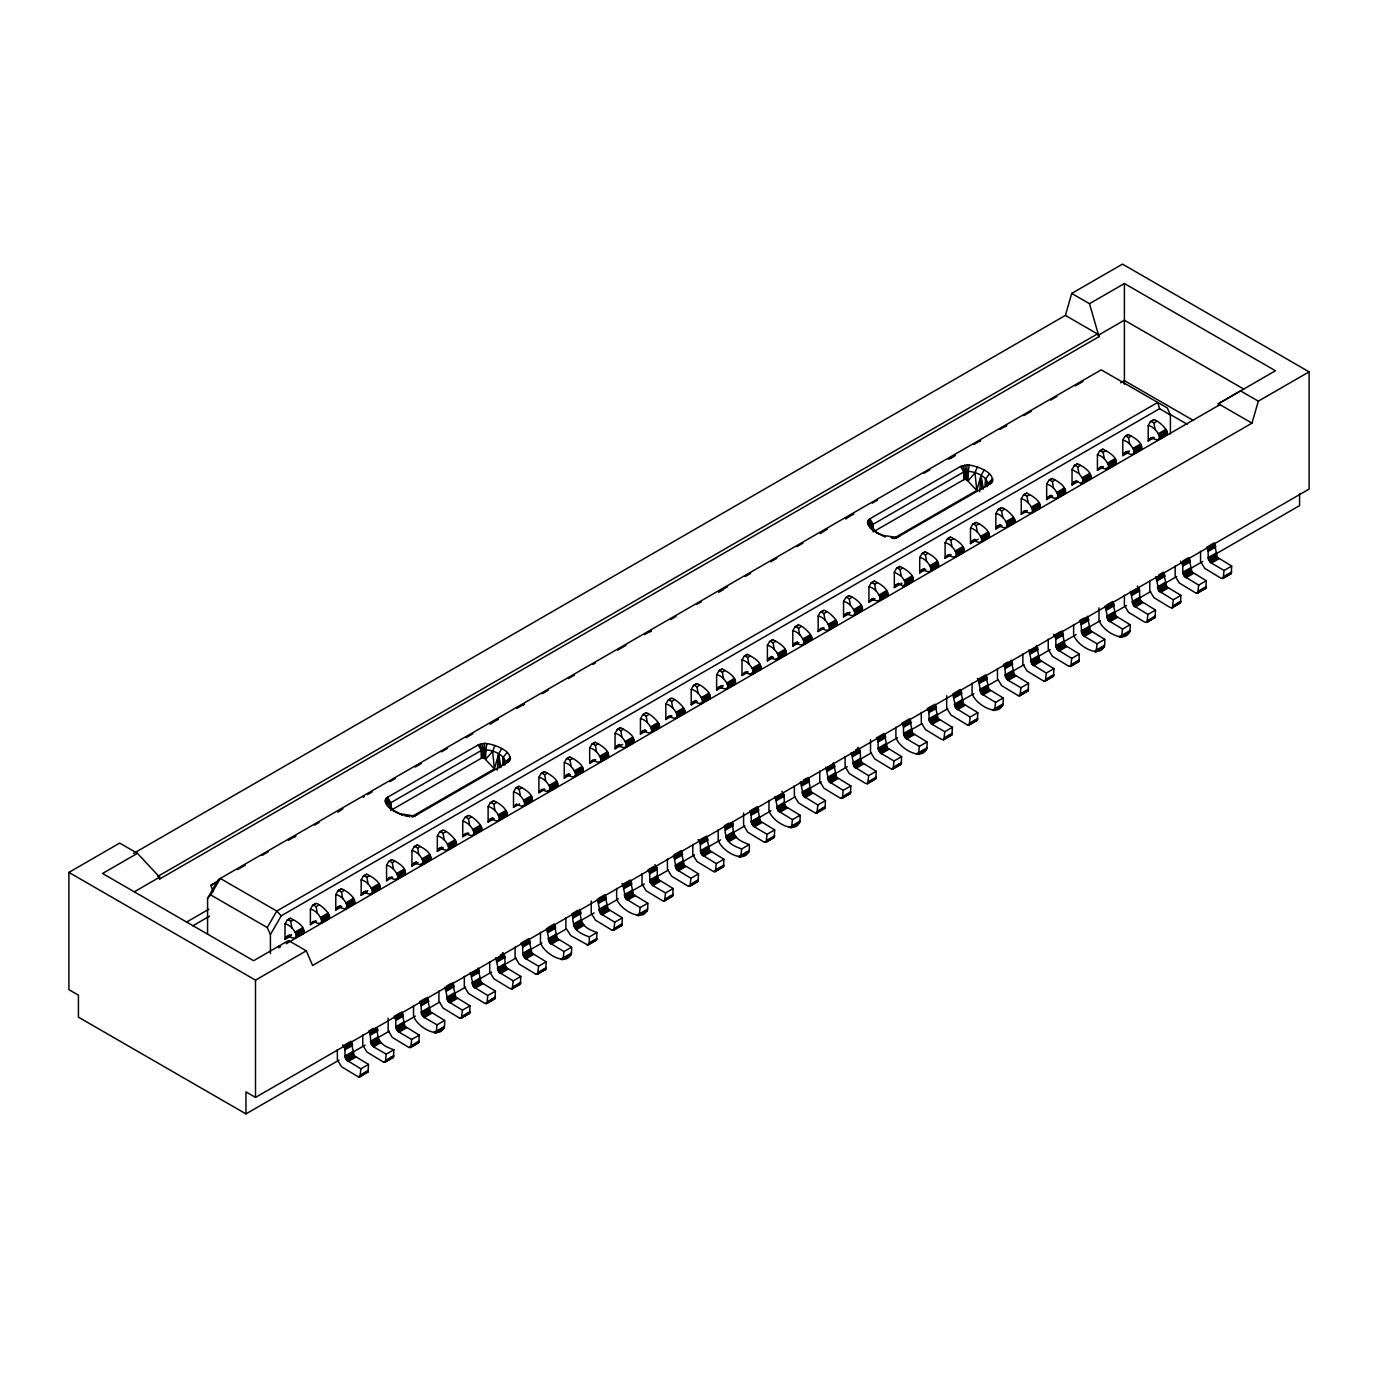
<?xml version="1.0" encoding="UTF-8"?>
<svg xmlns="http://www.w3.org/2000/svg" width="1378" height="1378" viewBox="0 0 1378 1378"><rect width="100%" height="100%" fill="white"/><g stroke="black" fill="none" stroke-linecap="round" stroke-linejoin="round"><path stroke-width="1.5" d="M411.919 816.534L494.426 768.907L484.453 758.382L484.556 743.414C492.446 743.379 516.767 751.854 508.034 762.155L414.244 816.293M894.288 538.04L976.795 490.413L966.822 479.889L966.925 464.92C974.814 464.886 999.136 473.36 990.403 483.661L895.683 538.212L899.8 535.973M389.543 807.491L390.766 802.737L481.387 750.424C489.276 747.72 507.896 755.333 504.865 763.98M871.929 528.997L873.135 524.243L963.756 471.931C971.645 469.226 990.265 476.84 987.234 485.487M389.957 807.336L390.06 803.271L386.167 798.31L387.597 797.242L478.2 744.93L484.556 743.414M872.326 528.842L872.429 524.777L868.536 519.816L869.966 518.748L960.569 466.436L966.925 464.92M392.609 809.368L481.973 757.883L482.317 750.011L480.061 744.103M874.978 530.875L964.342 479.389L964.686 471.517L962.43 465.609M390.508 806.785L390.766 802.737L387.597 797.242M872.877 528.291L873.135 524.243L869.966 518.748M502.591 765.393L503.159 757.469L507.035 752.509M984.96 486.899L985.528 478.976L989.404 474.015M497.269 770.181L498.595 754.042L501.764 748.547M979.637 491.688L980.964 475.548L984.133 470.053M482.231 743.586L483.385 749.753L481.973 757.883M964.6 465.092L965.754 471.259L964.342 479.389M291.102 935.834L285.022 939.348L287.795 935.989C303.212 944.223 294.358 925.241 285.022 923.88L287.175 920.142L290.413 918.213C295.305 920.642 306.674 926.584 303.126 933.629M316.492 921.176L310.394 924.69L313.185 921.331C328.584 929.564 319.748 910.582 310.394 909.222L312.565 905.484L315.803 903.555C318.749 902.177 336.835 918.695 326.276 918.764M352.475 904.45C360.192 900.747 345.378 889.344 341.193 888.896L337.954 890.825L335.784 894.58C345.137 895.924 353.974 914.906 338.575 906.672L335.784 910.031L341.882 906.517M378.64 889.861C384.255 884.004 371.026 875.908 366.565 874.238L363.344 876.167L361.174 879.922C370.527 881.265 379.363 900.247 363.964 892.014L361.174 895.373L367.271 891.859M342.64 1044.869L344.879 1048.744L345.103 1056.995L346.584 1060.078L360.864 1068.811L359.934 1076.735L357.694 1076.511L341.555 1066.727L337.369 1059.837L337.369 1049.588M359.934 1076.735L368.047 1071.86L368.477 1064.419L354.198 1055.686L351.028 1041.268L343.415 1045.678M404.684 875.013C408.215 867.951 396.864 862.008 391.955 859.579L388.734 861.508L386.563 865.263C395.917 866.607 404.753 885.589 389.354 877.355L386.563 880.714L392.661 877.2M373.369 1028.367L368.787 1031.02L370.269 1034.086L370.803 1043.404L373.559 1046.832L386.253 1054.153L385.323 1062.076L383.084 1061.852L366.944 1052.069L362.758 1045.179L362.758 1034.93M385.323 1062.076L393.436 1057.219L393.867 1049.76C379.656 1044.8 377.417 1040.528 377.072 1027.575L369.459 1031.967M418.051 862.542L411.953 866.056L414.744 862.697C430.143 870.93 421.289 851.948 411.953 850.605L414.123 846.85L417.345 844.921C422.254 847.349 433.605 853.292 430.074 860.354M410.713 1047.418L418.826 1042.56L419.257 1035.102L404.977 1026.369L401.808 1011.952L394.177 1016.361L395.658 1019.427L395.882 1027.678L398.121 1031.571L411.643 1039.494L410.713 1047.418L408.456 1047.194L392.317 1037.41L388.148 1030.52L388.148 1018.221M443.44 847.883L437.343 851.397L440.133 848.038C455.532 856.289 446.679 837.29 437.343 835.946L439.513 832.191L442.734 830.262C445.697 828.884 463.783 845.403 453.207 845.472M413.538 1005.613L413.538 1015.862C417.396 1028.866 446.558 1043.404 444.646 1020.443L430.367 1011.71L427.18 997.293M468.83 833.225L462.732 836.739L465.523 833.38C480.922 841.631 472.068 822.632 462.732 821.288L464.886 817.533L468.124 815.604C471.087 814.226 489.173 830.745 478.597 830.813M444.956 987.044L448.126 1001.444L462.405 1010.177L461.475 1018.101L459.236 1017.877L443.096 1008.093L438.927 1001.203L438.927 990.954M461.475 1018.101L469.605 1013.243L470.036 1005.785L455.756 997.052L452.57 982.652M494.22 818.566L488.122 822.08L490.912 818.721C506.312 826.972 497.458 807.973 488.122 806.63L490.275 802.874L493.513 800.945C497.716 801.393 512.513 812.796 504.813 816.499M470.346 972.386L473.515 986.786L487.795 995.536L486.865 1003.442L484.625 1003.218L468.486 993.435L464.317 986.545L464.317 976.296M486.865 1003.442L494.995 998.585L495.425 991.126L481.129 982.393L477.959 967.993M530.961 801.927C536.576 796.053 523.347 787.975 518.903 786.287L515.665 788.216L513.512 791.971C522.848 793.315 531.701 812.314 516.285 804.063L513.512 807.422L519.592 803.908M495.736 957.727L498.905 972.127L513.184 980.878L512.254 988.784L510.015 988.56L493.875 978.776L489.707 971.886L489.707 961.637M512.254 988.784L520.384 983.926L520.798 976.468L506.518 967.735L505.054 964.652L504.83 956.401L502.591 952.525M556.35 787.269C561.966 781.395 548.737 773.316 544.293 771.628L541.054 773.558L538.901 777.313L538.901 792.763L544.982 789.249M537.644 974.125L545.774 969.268L546.188 961.81L531.908 953.076L528.739 938.676L521.125 943.069L522.606 946.152L522.813 954.403L525.07 958.278L538.574 966.219L537.644 974.125L535.405 973.901L519.265 964.118L515.096 957.228L515.096 946.996M581.74 772.61C587.355 766.736 574.126 758.658 569.682 756.97L566.444 758.899L564.274 762.654C573.627 763.998 582.463 782.997 567.064 774.746L564.274 778.105L570.371 774.591M540.486 932.338L540.486 942.569C544.327 955.574 573.489 970.112 571.577 947.151L557.298 938.418L554.128 924.018L548.031 927.532M595.761 759.933L589.663 763.464L592.454 760.088C607.853 768.338 599.017 749.339 589.663 747.996L591.834 744.241L595.072 742.311C599.516 743.999 612.745 752.078 607.13 757.952M588.423 944.808L596.536 939.951L596.967 932.493C582.756 927.532 580.517 923.26 580.172 910.324L572.559 914.716C572.904 927.652 575.143 931.924 589.353 936.902L589.25 943.654L587.769 945.015L570.785 935.593L565.876 927.928L565.876 917.679M622.667 744.396L615.053 748.805L617.844 745.429C633.243 753.68 624.406 734.681 615.053 733.337L617.223 729.599L620.444 727.653C625.354 730.082 636.705 736.024 633.174 743.086M597.294 899.093L600.464 913.511L614.743 922.244L613.813 930.15L611.574 929.943L595.434 920.142L591.248 913.269L591.248 900.971M613.813 930.15L621.926 925.293L622.356 917.834L608.077 909.101L604.908 894.701L598.81 898.215M646.54 730.616L640.443 734.147L643.233 730.771C658.632 739.021 649.796 720.022 640.443 718.679L642.613 714.941L645.834 712.994C648.797 711.616 666.883 728.152 656.307 728.204M616.638 888.362L616.638 898.611C620.496 911.599 649.658 926.137 647.746 903.193L633.467 894.443L630.297 880.042L622.667 884.435L621.909 883.625M671.93 715.957L665.832 719.488L668.623 716.112C684.022 724.363 675.168 705.364 665.832 704.02L668.003 700.282L671.224 698.336C674.186 696.958 692.273 713.494 681.697 713.546M654.154 866.262L648.056 869.776L649.538 872.86L650.071 882.178L652.827 885.589L665.522 892.927L664.592 900.85L662.336 900.626L646.196 890.825L642.027 883.953L642.027 873.704M664.592 900.85L672.705 895.976L673.136 888.534L658.856 879.784L657.375 876.718L657.151 868.467L654.912 864.574M707.913 699.249C715.63 695.528 700.816 684.143 696.613 683.677L693.392 685.624L691.222 689.362C700.558 690.705 709.412 709.704 694.012 701.471L691.222 704.83L697.32 701.316M673.446 855.118L676.615 869.535L690.912 878.268L689.982 886.192L687.725 885.968L671.586 876.167L667.417 869.294L667.417 859.045M689.982 886.192L698.095 881.317L698.525 873.876L684.246 865.126L681.059 850.726L674.979 854.239M734.061 684.659C739.676 678.803 726.464 670.707 722.003 669.036L718.765 670.965L716.612 674.703C725.948 676.047 734.801 695.046 719.402 686.812L716.612 690.171L722.709 686.657M698.078 839.65L700.317 843.543L700.541 851.793L702.005 854.877L716.284 863.61L715.354 871.533L713.115 871.309L696.975 861.526L692.807 854.636L692.807 844.387M715.354 871.533L723.484 866.659L723.915 859.217L709.636 850.484L706.449 836.067M760.105 669.794C763.653 662.749 752.302 656.806 747.393 654.378L744.154 656.307L742.001 660.045L742.001 675.513L748.099 671.999M718.196 829.728L718.196 839.977C722.038 852.965 751.199 867.503 749.305 844.559C735.094 839.581 732.838 835.309 732.493 822.373L724.88 826.766L724.225 825.801L728.79 823.166M773.471 657.34L767.391 660.854L770.164 657.495C785.581 665.729 776.727 646.747 767.391 645.386L769.544 641.648L772.782 639.719C777.692 642.148 789.043 648.091 785.494 655.136M766.134 842.216L774.264 837.342L774.677 829.9L760.398 821.167L757.228 806.75L749.615 811.142L751.096 814.226L751.303 822.477L753.559 826.369L767.064 834.293L766.134 842.216L763.894 841.992L747.754 832.209L743.586 825.319L743.586 813.02M808.645 640.27C819.204 640.202 801.118 623.683 798.172 625.061L794.934 626.99L792.781 630.728C802.117 632.089 810.97 651.071 795.554 642.837L792.781 646.196L798.861 642.682M768.976 800.411L768.976 810.66C772.817 823.648 801.979 838.186 800.067 815.242L785.787 806.509L784.306 803.426L784.099 795.175L781.86 791.282M824.251 628.024L818.153 631.537L820.943 628.179C836.343 636.412 827.506 617.43 818.153 616.087L820.323 612.332L823.562 610.402C826.507 609.024 844.593 625.543 834.034 625.612M800.394 781.843L803.563 796.243L817.843 804.976L816.913 812.899L814.674 812.675L798.534 802.892L794.365 796.002L794.365 785.753M816.913 812.899L825.043 808.025L825.456 800.584L811.177 791.85L808.008 777.433M849.64 613.365L843.543 616.879L846.333 613.52C861.732 621.754 852.896 602.772 843.543 601.428L845.713 597.673L848.951 595.744C853.137 596.192 867.951 607.595 860.234 611.298M825.784 767.184L828.953 781.584L843.233 790.317L842.303 798.241L840.063 798.017L823.923 788.233L819.755 781.343L819.755 771.094M842.303 798.241L850.415 793.366L850.846 785.925L836.567 777.192L833.397 762.775M886.399 596.708C892.014 590.852 878.785 582.756 874.324 581.085L871.103 583.015L868.932 586.77C878.286 588.113 887.122 607.095 871.723 598.862L868.932 602.22L875.03 598.707M851.173 752.526L854.343 766.926L868.622 775.659L867.692 783.582L865.453 783.359L849.313 773.575L845.127 766.685L845.127 756.436M867.692 783.582L875.805 778.725L876.236 771.267L861.956 762.534L860.475 759.45L860.268 751.199L858.012 747.307M911.771 582.05C917.404 576.193 904.175 568.098 899.713 566.427L896.492 568.356L894.322 572.111L894.322 587.562L901.935 583.17M893.082 768.924L901.195 764.067L901.625 756.608L887.346 747.875L884.176 733.458L876.546 737.867L878.027 740.933L878.251 749.184L880.49 753.077L894.012 761L893.082 768.924L890.843 768.7L874.685 758.916L870.517 752.026L870.517 739.728M925.809 569.39L919.712 572.904L922.502 569.545C937.901 577.778 929.048 558.796 919.712 557.453L921.882 553.698L925.103 551.768C930.012 554.197 941.363 560.14 937.832 567.202M895.907 727.119L895.907 737.368C899.765 750.373 928.927 764.911 927.015 741.95L912.736 733.217L909.566 718.799L901.935 723.209L903.417 726.275L903.641 734.526L905.88 738.419L919.402 746.342L927.015 741.95M951.199 554.731L945.101 558.245L947.892 554.886C963.291 563.137 954.437 544.138 945.101 542.794L947.272 539.039L950.493 537.11C954.954 538.781 968.183 546.877 962.55 552.75M933.423 705.036L927.325 708.55L928.806 711.634L929.34 720.935L932.096 724.363L944.791 731.684L943.861 739.607L941.605 739.383L925.465 729.599L921.296 722.709L921.296 712.46M943.861 739.607L951.974 734.75L952.405 727.291L938.125 718.558L934.939 704.141M978.104 539.194L970.491 543.587L973.281 540.228C988.681 548.478 979.827 529.479 970.491 528.136L972.644 524.381L975.882 522.451C980.085 522.899 994.882 534.302 987.182 538.006M952.715 693.892L955.884 708.292L970.164 717.025L969.234 724.949L966.994 724.725L950.854 714.941L946.686 708.051L946.686 695.752M969.234 724.949L977.364 720.091L977.794 712.633L963.515 703.9L960.328 689.5L954.248 693.013M1001.961 525.414L995.881 528.928L998.671 525.569C1014.07 533.82 1005.217 514.821 995.881 513.477L998.034 509.722L1001.272 507.793C1004.235 506.415 1022.321 522.934 1011.745 523.003M972.076 683.144L972.076 693.392C975.917 706.397 1005.079 720.935 1003.184 697.974L988.887 689.241L985.718 674.841L978.104 679.233L977.346 678.424M1027.351 510.756L1021.27 514.27L1024.043 510.911C1039.46 519.161 1030.606 500.162 1021.27 498.819L1023.423 495.064L1026.662 493.135C1031.106 494.823 1044.335 502.901 1038.719 508.775M1008.059 661.94L1003.494 664.575L1004.975 667.658L1005.509 676.977L1008.248 680.387L1020.943 687.725L1020.013 695.632L1017.774 695.408L1001.634 685.624L997.465 678.734L997.465 668.485M1020.013 695.632L1028.143 690.774L1028.556 683.316L1014.277 674.583L1011.107 660.183M1064.109 494.116C1069.724 488.243 1056.495 480.164 1052.051 478.476L1048.813 480.405L1046.66 484.16C1055.996 485.504 1064.85 504.503 1049.433 496.252L1046.66 499.611L1052.74 496.097M1028.884 649.916L1032.053 664.317L1046.333 673.067L1045.402 680.973L1043.163 680.749L1027.023 670.965L1022.855 664.075L1022.855 653.844M1045.402 680.973L1053.533 676.116L1053.946 668.657L1039.667 659.924L1036.497 645.524M1089.498 479.458C1095.114 473.584 1081.885 465.506 1077.441 463.818L1074.203 465.747L1072.032 469.502L1072.032 484.97L1078.13 481.439M1053.498 634.448L1055.755 638.341L1055.961 646.592L1057.443 649.675L1071.722 658.408L1070.792 666.315L1068.553 666.091L1052.413 656.307L1048.245 649.417L1048.245 639.185M1070.792 666.315L1078.922 661.457L1079.336 653.999L1065.056 645.266L1061.887 630.866M1115.543 464.593C1119.074 457.53 1107.723 451.588 1102.831 449.159L1099.592 451.088L1097.422 454.843L1097.422 470.311L1103.52 466.78M1073.634 624.527L1073.634 634.776C1077.475 647.763 1106.637 662.301 1104.725 639.34L1090.446 630.607L1087.276 616.207M1128.909 452.122L1122.812 455.653L1125.602 452.277C1141.001 460.528 1132.165 441.528 1122.812 440.185L1124.982 436.447L1128.203 434.501C1133.112 436.947 1144.463 442.872 1140.932 449.934M1099.007 607.819L1099.007 620.117C1102.865 633.105 1132.027 647.643 1130.115 624.699L1115.835 615.949L1112.666 601.549L1106.568 605.063M1154.299 437.463L1148.201 440.994L1150.992 437.618C1166.391 445.869 1157.554 426.87 1148.201 425.526L1150.372 421.789L1153.593 419.842C1156.555 418.464 1174.642 435 1164.065 435.052M1130.425 591.283L1133.612 605.7L1147.891 614.433L1146.961 622.356L1144.705 622.133L1128.565 612.332L1124.396 605.459L1124.396 595.21M1146.961 622.356L1155.074 617.482L1155.505 610.041L1141.225 601.29L1139.744 598.224L1139.52 589.973L1137.281 586.081M1149.786 580.551L1149.786 590.8L1153.954 597.673L1170.094 607.474L1172.351 607.698L1173.281 599.774L1159.001 591.041L1155.815 576.624M1172.351 607.698L1180.464 602.823L1180.894 595.382L1166.615 586.632L1163.445 572.232L1158.864 574.867M1180.446 561.156L1182.686 565.049L1182.91 573.3L1184.374 576.383L1198.671 585.116L1197.74 593.04L1195.484 592.816L1179.344 583.032L1175.176 576.142L1175.176 565.893M1197.74 593.04L1205.853 588.165L1206.284 580.724L1192.004 571.991L1188.818 557.573L1182.737 561.087M1223.113 578.381L1231.243 573.506L1231.674 566.065L1217.394 557.332L1214.207 542.915L1206.594 547.307L1208.075 550.39L1208.299 558.641L1210.539 562.534L1224.043 570.458L1223.113 578.381L1220.874 578.157L1204.734 568.373L1200.565 561.483L1200.565 551.234M484.556 749.666L483.437 757.952L484.453 758.382L486.882 743.586M966.925 471.173L965.806 479.458L966.822 479.889L969.251 465.092M219.016 880.266L210.92 885.434L213.108 891.411M393.867 810.832L402.996 815.311C396.898 812.348 382.188 806.905 386.167 798.31M397.036 812.675C390.87 809.937 390.181 803.185 385.272 799.567M876.236 532.339L885.365 536.817C879.285 533.854 864.557 528.411 868.536 519.816M879.405 534.182C873.239 531.443 872.55 524.691 867.64 521.073M501.006 767.529L498.595 754.042L494.426 768.907L492.635 751.406L494.891 745.498M983.375 489.035L980.964 475.548L976.795 490.413L975.004 472.912L977.26 467.004M133.477 853.447L1065.383 315.407L1071.722 293.428L1122.502 264.111L1309.1 371.853L1309.1 489.104L255.498 1097.405L245.973 1091.893L245.973 1113.889L339.057 1060.147M1071.722 293.428L1089.498 303.694L1099.007 336.663L159.659 878.992L159.659 877.166L137.456 853.344L102.54 873.497L253.604 960.707L288.502 940.554L306.278 950.82L312.617 965.478L1251.982 423.149L1258.321 401.153L1309.1 371.853M538.901 792.763L541.675 789.405C557.091 797.655 548.237 778.656 538.901 777.313M742.001 675.513L744.792 672.154C760.191 680.387 751.337 661.388 742.001 660.045M894.322 587.562L895.717 584.944L898.766 583.187M1072.032 484.97L1073.428 482.334L1076.476 480.577M1097.422 470.311L1100.212 466.935C1115.612 475.186 1106.775 456.187 1097.422 454.843M207.578 934.146L207.578 898.284L218.413 879.526L1101.229 369.838L1167.252 407.94L1170.422 414.95L1170.422 433.932M207.578 898.284L210.748 894.942L220.273 878.441L276.771 911.065L281.25 915.802L270.415 934.56L270.415 953.542M270.415 934.56L267.246 927.549L276.771 911.065L1157.727 402.445L1159.587 408.698L1170.422 414.95M294.703 837.066L295.925 835.912L288.312 840.304M337.868 812.159L342.915 808.748M363.241 797.5L364.464 796.329M490.189 724.208L498.285 719.04L497.802 719.816M523.192 705.157L524.415 704.003L516.802 708.395M650.123 631.865L651.346 630.711L644.525 634.603M820.237 533.665L827.541 528.98M845.627 519.006L853.705 513.839L853.24 514.597M980.171 441.322L980.654 440.547L973.781 444.56M1005.561 426.663L1006.784 425.492L999.946 429.402M492.635 751.406L485.711 759.278L485.711 749.753M975.004 472.912L968.079 480.784L968.079 471.259M412.246 816.965L417.431 814.467M506.019 761.483L510.36 757.142M894.615 538.471L897.939 536.8M988.388 482.989L992.728 478.648M436.103 1032.759L437.033 1024.836L424.338 1017.515L421.582 1014.087L421.048 1004.769L419.567 1001.703L425.664 998.189M563.034 959.467L563.964 951.561L549.684 942.828L546.515 928.41M639.203 915.492L640.133 907.585L625.853 898.852L622.667 884.435M740.744 856.875L741.674 848.951C727.481 843.991 725.224 839.719 724.88 826.766M791.523 827.558L792.453 819.634L778.174 810.901L775.004 796.484M918.471 754.266L919.402 746.342M994.623 710.29L995.553 702.384L981.274 693.634L978.104 679.233M1096.182 651.656L1097.112 643.75L1084.417 636.412L1081.661 633.002L1081.127 623.683L1079.663 620.6L1084.228 617.964M1121.571 636.998L1122.502 629.091L1108.222 620.358L1105.053 605.941M506.174 762.155L510.67 758.486M988.543 483.661L993.038 479.992M506.019 762.809L510.36 759.829M988.388 484.315L992.728 481.335M413.314 816.706L415.57 815.294M505.571 763.446L509.464 761.069M987.94 484.953L991.833 482.576M245.973 1113.889L78.425 1017.153L78.425 995.157L68.9 989.662L68.9 872.395L119.679 843.095L137.456 853.344M1089.498 303.694L1124.396 283.541L1275.46 370.751L1218.341 403.72L1218.341 405.563M159.659 878.992L158.074 876.253L1097.422 333.924L1099.007 336.663M134.269 891.824L159.659 877.166L158.074 876.253M245.146 865.229L237.533 869.621M262.182 855.359L268.262 851.828M314.477 825.164L319.041 822.528M367.513 794.572L372.077 791.937M395.21 778.553L389.853 781.688M415.243 767.029L421.341 763.498M441.408 751.871L447.505 748.357M542.191 693.737L548.272 690.223M568.356 678.579L574.454 675.065M595.262 663.042L592.953 664.42M617.602 650.14L625.956 645.369M670.655 619.566L675.995 616.431M696.82 604.408L701.385 601.773M727.515 586.735L719.902 591.128M750.631 573.334L745.291 576.469M770.681 561.811L776.761 558.297M796.846 546.67L802.943 543.156M877.579 500.059L872.222 503.194M923.777 473.377L929.874 469.864M1050.725 400.085L1056.823 396.571M1082.953 381.534L1075.34 385.926M210.92 885.434L218.534 881.042M718.679 592.282L723.243 589.646M950.217 458.616L954.782 455.963M186.478 922.14L208.853 909.222M1120.676 382.791L1124.396 380.638L1193.382 420.462M192.799 925.827L209.559 916.146M281.25 915.802L1159.587 408.698M287.175 920.142L290.465 918.248M312.565 905.484L315.855 903.589M337.954 890.825L341.244 888.931M363.344 876.167L366.634 874.272M388.734 861.508L392.024 859.614M414.123 846.85L417.413 844.955M439.513 832.191L442.803 830.297M464.886 817.533L468.175 815.638M490.275 802.874L493.565 800.98M515.665 788.216L518.955 786.321M541.054 773.558L544.344 771.663M566.444 758.899L569.734 757.004M591.834 744.241L595.124 742.346M617.223 729.599L620.513 727.687M642.613 714.941L645.903 713.029M668.003 700.282L671.293 698.37M693.392 685.624L696.682 683.712M718.765 670.965L722.055 669.053M744.154 656.307L747.444 654.412M769.544 641.648L772.834 639.754M794.934 626.99L798.224 625.095M820.323 612.332L823.613 610.437M845.713 597.673L849.003 595.778M871.103 583.015L874.393 581.12M896.492 568.356L899.782 566.461M921.882 553.698L925.172 551.803M947.272 539.039L950.493 537.11M972.644 524.381L975.934 522.486M998.034 509.722L1001.324 507.827M1023.423 495.064L1026.713 493.169M1048.813 480.405L1052.103 478.51M1074.203 465.747L1077.493 463.852M1099.592 451.088L1102.882 449.194M1124.982 436.447L1128.272 434.535M1150.372 421.789L1153.662 419.877M287.864 919.677L290.724 921.314L293.273 919.849M313.254 905.019L316.113 906.672L318.645 905.191M338.643 890.36L341.503 892.014L344.035 890.55M364.033 875.702L366.892 877.355L369.425 875.891M389.423 861.043L392.282 862.697L394.814 861.233M414.812 846.385L417.672 848.038L420.204 846.574M440.202 831.726L443.061 833.38L445.594 831.916M465.592 817.068L468.434 818.721L470.983 817.257M490.981 802.409L493.824 804.063L496.373 802.599M516.354 787.751L519.213 789.405L521.762 787.94M541.743 773.092L544.603 774.746L547.152 773.282M567.133 758.434L569.992 760.088L572.525 758.623M592.523 743.775L595.382 745.429L597.914 743.965M617.912 729.117L620.772 730.771L623.304 729.306M643.302 714.459L646.161 716.112L648.693 714.648M668.692 699.817L671.551 701.454L674.083 699.99M694.081 685.159L696.941 686.795L699.473 685.331M719.471 670.5L722.313 672.137L724.862 670.673M744.861 655.842L747.703 657.478L750.252 656.014M770.233 641.183L773.092 642.82L775.642 641.356M795.623 626.525L798.482 628.179L801.031 626.697M821.012 611.866L823.872 613.52L826.404 612.039M846.402 597.208L849.261 598.862L851.793 597.397M871.792 582.549L874.651 584.203L877.183 582.739M897.181 567.891L900.041 569.545L902.573 568.081M922.571 553.233L925.43 554.886L927.962 553.422M947.961 538.574L950.82 540.228L953.352 538.764M973.35 523.916L976.192 525.569L978.742 524.105M998.74 509.257L1001.582 510.911L1004.131 509.447M1024.112 494.599L1026.972 496.252L1029.521 494.788M1049.502 479.94L1052.361 481.594L1054.911 480.13M1074.892 465.282L1077.751 466.935L1080.283 465.471M1100.281 450.623L1103.141 452.277L1105.673 450.813M1125.671 435.965L1128.53 437.618L1131.062 436.154M1151.061 421.323L1153.92 422.96L1156.452 421.496M286.4 936.713L289.449 934.956M337.179 907.413L340.228 905.639M362.569 892.755L365.618 890.998M413.348 863.438L416.397 861.681M438.738 848.779L441.787 847.022M489.517 819.462L492.549 817.705M565.669 775.487L568.718 773.73M616.448 746.17L619.497 744.413M641.838 731.511L644.887 729.754M692.617 702.194L695.666 700.437M718.007 687.536L721.056 685.779M768.769 658.219L771.818 656.462M794.159 643.578L797.207 641.803M844.938 614.261L847.987 612.504M921.107 570.285L924.156 568.528M971.886 540.968L974.935 539.211M997.276 526.31L1000.307 524.553M1048.038 496.993L1051.087 495.236M1124.207 453.017L1127.256 451.261M295.047 932.148L302.66 927.756M320.437 917.49L328.05 913.097M345.826 902.831L353.44 898.439M371.216 888.173L378.829 883.78M396.606 873.514L404.219 869.122M421.995 858.856L429.609 854.463M447.385 844.197L454.998 839.805M472.775 829.556L480.388 825.146M498.164 814.898L505.778 810.488M523.537 800.239L531.167 795.829M548.926 785.581L556.54 781.171M574.316 770.922L581.929 766.512M599.706 756.264L607.319 751.854M625.095 741.605L632.709 737.213M650.485 726.947L658.098 722.554M675.875 712.288L683.488 707.896M701.264 697.63L708.878 693.237M726.654 682.971L734.267 678.579M752.043 668.313L759.657 663.92M777.416 653.654L785.047 649.262M802.806 638.996L810.419 634.603M828.195 624.337L835.809 619.945M853.585 609.679L861.198 605.286M878.975 595.02L886.588 590.628M894.322 572.111L901.229 576.09L904.364 580.362L911.978 575.97M929.754 565.703L937.367 561.311M955.143 551.045L962.757 546.653M980.533 536.404L988.147 531.994M1005.923 521.745L1013.536 517.336M1031.295 507.087L1038.926 502.677M1056.685 492.428L1064.298 488.019M1072.032 469.502L1078.94 473.481L1082.074 477.77L1089.688 473.36M1107.464 463.111L1115.078 458.719M1132.854 448.453L1140.467 444.06M1158.243 433.794L1165.857 429.402M285.47 938.142L291.568 934.629M310.86 923.484L315.441 920.848M336.249 908.825L340.831 906.19M361.639 894.167L367.737 890.653M387.029 879.509L391.593 876.873M412.418 864.85L416.983 862.215M437.808 850.192L442.372 847.556M463.197 835.533L467.762 832.898M488.587 820.875L493.152 818.239M513.977 806.216L517.008 804.459M539.349 791.558L543.931 788.922M564.739 776.899L569.321 774.264M590.129 762.258L594.71 759.605M615.518 747.599L620.083 744.947M640.908 732.941L645.472 730.288M666.297 718.282L670.862 715.647M691.687 703.624L696.252 700.989M717.077 688.966L723.174 685.452M742.466 674.307L747.031 671.672M767.856 659.649L772.421 657.013M793.228 644.99L797.81 642.355M818.618 630.332L823.2 627.696M844.008 615.673L850.105 612.159M869.397 601.015L873.962 598.379M894.787 586.356L899.352 583.721M920.177 571.698L924.741 569.062M945.566 557.039L950.131 554.404M970.956 542.381L975.521 539.745M996.346 527.722L1000.91 525.087M1021.735 513.064L1026.3 510.428M1047.108 498.405L1051.69 495.77M1072.497 483.764L1077.079 481.111M1097.887 469.106L1102.469 466.453M1123.277 454.447L1129.374 450.916M1148.666 439.789L1153.231 437.153M295.788 933.388L303.418 928.996M321.177 918.73L328.791 914.337M346.567 904.071L354.18 899.679M371.957 889.43L379.57 885.02M397.346 874.772L404.96 870.362M422.736 860.113L430.349 855.704M448.126 845.455L455.739 841.045M473.515 830.796L481.129 826.387M498.905 816.138L506.518 811.728M524.295 801.479L531.908 797.087M549.667 786.821L557.298 782.428M575.057 772.162L582.67 767.77M600.446 757.504L608.06 753.111M625.836 742.845L633.449 738.453M651.226 728.187L658.839 723.794M676.615 713.528L684.229 709.136M702.005 698.87L709.618 694.478M727.395 684.211L735.008 679.819M752.784 669.553L760.398 665.161M778.174 654.894L785.787 650.502M803.546 640.236L811.177 635.844M828.936 625.578L836.549 621.185M854.326 610.936L861.939 606.527M879.715 596.278L887.329 591.868M895.717 584.944L898.852 584.22L904.812 586.253L905.105 581.619L912.718 577.21M930.495 566.961L938.108 562.551M955.884 552.302L963.498 547.893M981.274 537.644L988.887 533.234M1006.663 522.985L1014.277 518.593M1032.053 508.327L1039.667 503.935M1057.426 493.668L1065.056 489.276M1073.428 482.334L1076.562 481.611L1082.54 483.644L1082.815 479.01L1090.429 474.618M1108.205 464.352L1115.818 459.959M1133.594 449.693L1141.208 445.301M1158.984 435.035L1166.598 430.642M296.27 934.715L303.883 930.322M321.66 920.056L329.273 915.664M347.049 905.398L354.663 901.005M372.439 890.739L380.052 886.347M397.829 876.081L405.442 871.688M423.218 861.422L430.832 857.03M448.608 846.764L456.221 842.371M473.998 832.105L481.611 827.713M499.37 817.464L507.001 813.054M524.76 802.806L532.373 798.396M550.149 788.147L557.763 783.737M575.539 773.489L583.152 769.079M600.929 758.83L608.542 754.421M626.318 744.172L633.932 739.779M651.708 729.513L659.321 725.121M677.098 714.855L684.711 710.462M702.487 700.196L710.101 695.804M727.877 685.538L735.49 681.145M753.249 670.879L760.88 666.487M778.639 656.221L786.252 651.828M804.029 641.562L811.642 637.17M829.418 626.904L837.032 622.511M854.808 612.245L862.421 607.853M880.197 597.587L887.811 593.195M905.587 582.928L913.201 578.536M930.977 568.27L938.59 563.878M956.366 553.611L963.98 549.219M981.756 538.97L989.37 534.561M1007.129 524.312L1014.759 519.902M1032.518 509.653L1040.132 505.244M1057.908 494.995L1065.521 490.585M1083.297 480.336L1090.911 475.927M1108.687 465.678L1116.301 461.286M1134.077 451.019L1141.69 446.627M1159.466 436.361L1167.08 431.969M296.442 935.972L304.056 931.58M321.832 921.331L329.445 916.921M347.222 906.672L354.835 902.263M372.611 892.014L380.225 887.604M397.984 877.355L405.614 872.946M420.204 864.523L430.987 858.287M448.763 848.038L456.376 843.629M474.153 833.38L481.766 828.988M499.542 818.721L507.156 814.329M524.932 804.063L532.545 799.671M547.152 791.23L557.935 785.012M575.711 774.746L583.325 770.354M601.101 760.088L608.714 755.695M626.49 745.429L634.104 741.037M651.863 730.771L659.494 726.378M677.253 716.112L684.866 711.72M702.642 701.454L710.256 697.061M728.032 686.795L735.645 682.403M750.252 673.98L761.035 667.744M775.642 659.321L786.425 653.086M804.201 642.82L811.814 638.427M829.59 628.179L837.204 623.769M854.98 613.52L862.594 609.11M880.37 598.862L887.983 594.452M902.573 586.029L913.373 579.793M931.132 569.545L938.745 565.135M956.521 554.886L964.135 550.494M981.911 540.228L989.525 535.835M1007.301 525.569L1014.914 521.177M1032.69 510.911L1040.304 506.518M1058.08 496.252L1065.694 491.86M1081.816 482.541L1091.083 477.201M1105.673 468.761L1116.473 462.543M1134.249 452.277L1141.862 447.884M1159.621 437.618L1167.252 433.226M296.339 936.868L303.952 932.475M321.711 922.209L329.342 917.817M344.862 908.843L354.732 903.158M370.251 894.184L380.104 888.5M395.641 879.526L405.494 873.841M423.27 863.575L430.883 859.183M448.66 848.917L456.273 844.525M474.049 834.258L481.663 829.866M499.439 819.6L507.052 815.208M522.572 806.251L532.442 800.549M547.962 791.592L557.832 785.891M573.351 776.934L583.221 771.232M600.98 760.983L608.611 756.574M626.37 746.325L633.983 741.915M651.76 731.666L659.373 727.257M677.149 717.008L684.763 712.598M700.3 703.641L710.152 697.94M725.689 688.983L735.542 683.281M751.062 674.324L760.932 668.64M778.708 658.374L786.321 653.982M801.841 645.007L811.711 639.323M829.47 629.057L837.101 624.665M854.86 614.399L862.49 610.006M878.01 601.032L887.863 595.348M903.4 586.373L913.252 580.689M931.028 570.423L938.642 566.031M956.418 555.765L964.032 551.372M981.808 541.106L989.421 536.714M1007.197 526.448L1014.811 522.055M1032.587 511.789L1040.201 507.397M1055.72 498.44L1065.59 492.738M1081.11 483.781L1090.98 478.08M1106.5 469.123L1116.369 463.421M1134.128 453.173L1141.742 448.763M1159.518 438.514L1167.132 434.104M296.012 937.574L303.625 933.164M320.902 923.381L329.015 918.506M345.637 908.929L354.404 903.847M371.009 894.27L379.794 889.189M396.399 879.612L405.184 874.53M422.96 864.282L430.573 859.889M447.833 850.088L455.963 845.231M472.568 835.636L481.353 830.572M499.112 820.306L506.742 815.914M523.347 806.319L532.115 801.255M548.737 791.661L557.504 786.597M574.126 777.003L582.894 771.938M600.171 762.137L608.284 757.28M625.56 747.479L633.673 742.621M651.449 732.355L659.063 727.963M676.322 718.179L684.453 713.304M701.058 703.71L709.842 698.646M726.447 689.052L735.232 683.988M751.837 674.393L760.622 669.329M778.381 659.08L785.994 654.671M803.77 644.422L811.384 640.012M829.16 629.763L836.773 625.354M853.395 615.777L862.163 610.695M878.768 601.118L887.553 596.037M904.157 586.46L912.942 581.395M930.202 571.594L938.332 566.737M955.591 556.936L963.722 552.078M981.48 541.812L989.111 537.42M1006.87 527.154L1014.501 522.762M1032.26 512.495L1039.873 508.103M1056.495 498.509L1065.263 493.445M1081.885 483.85L1090.653 478.786M1107.257 469.192L1116.042 464.128M1133.818 453.862L1141.432 449.469M1158.691 439.668L1166.822 434.811M286.159 943.741L1219.926 404.65M68.9 872.395L255.498 980.137L306.278 950.82M446.489 986.166L451.054 983.53M500.3 955.092L503.349 953.335M571.904 913.752L577.985 910.238M698.835 840.459L704.933 836.946M803.443 780.069L806.474 778.312M855.738 749.873L858.787 748.116M1054.273 635.258L1060.354 631.744M344.069 1046.625L351.683 1042.233M394.831 1017.326L402.462 1012.916M420.221 1002.667L427.852 998.258M445.611 988.009L453.224 983.599M471 973.35L478.614 968.941M496.39 958.692L504.004 954.282M521.78 944.033L529.393 939.641M547.169 929.375L554.783 924.982M597.949 900.058L605.562 895.666M623.338 885.399L630.952 881.007M648.711 870.741L656.341 866.349M674.1 856.082L681.731 851.69M699.49 841.424L707.103 837.032M750.269 812.107L757.883 807.715M775.659 797.449L783.272 793.056M801.049 782.79L808.662 778.398M826.438 768.132L834.052 763.739M851.828 753.473L859.441 749.081M877.218 738.832L884.831 734.422M902.59 724.173L910.221 719.764M927.98 709.515L935.61 705.105M953.369 694.856L960.983 690.447M978.759 680.198L986.372 675.788M1004.149 665.54L1011.762 661.13M1029.538 650.881L1037.152 646.489M1054.928 636.223L1062.541 631.83M1080.318 621.564L1087.931 617.172M1105.707 606.906L1113.321 602.513M1131.097 592.247L1138.71 587.855M1156.469 577.589L1164.1 573.196M1181.859 562.93L1189.49 558.538M1207.249 548.272L1214.862 543.879M344.569 1047.676L352.182 1043.284M369.959 1033.018L377.572 1028.625M395.348 1018.359L402.962 1013.967M420.738 1003.718L428.351 999.308M446.127 989.06L453.741 984.65M471.5 974.401L479.131 969.991M496.89 959.743L504.52 955.333M522.279 945.084L529.893 940.674M547.669 930.426L555.282 926.033M573.059 915.767L580.672 911.375M598.448 901.109L606.062 896.716M623.838 886.45L631.451 882.058M649.227 871.792L656.841 867.399M674.617 857.133L682.231 852.741M700.007 842.475L707.62 838.082M725.379 827.816L733.01 823.424M750.769 813.158L758.4 808.765M776.159 798.499L783.772 794.107M801.548 783.841L809.162 779.448M826.938 769.182L834.551 764.79M852.327 754.524L859.941 750.132M877.717 739.865L885.331 735.473M903.107 725.224L910.72 720.815M928.496 710.566L936.11 706.156M953.886 695.907L961.5 691.498M979.258 681.249L986.889 676.839M1004.648 666.59L1012.279 662.181M1030.038 651.932L1037.651 647.539M1055.427 637.273L1063.041 632.881M1080.817 622.615L1088.431 618.222M1106.207 607.956L1113.82 603.564M1131.596 593.298L1139.21 588.906M1156.986 578.639L1164.599 574.247M1182.376 563.981L1189.989 559.589M1207.765 549.322L1215.379 544.93M344.879 1048.744L352.51 1044.352M370.269 1034.086L377.882 1029.693M395.658 1019.427L403.272 1015.035M421.048 1004.769L428.661 1000.376M446.438 990.127L454.051 985.718M471.827 975.469L479.441 971.059M497.217 960.81L504.83 956.401M522.606 946.152L530.22 941.742M547.996 931.494L555.61 927.084M573.369 916.835L580.999 912.443M598.758 902.177L606.389 897.784M624.148 887.518L631.761 883.126M649.538 872.86L657.151 868.467M674.927 858.201L682.541 853.809M700.317 843.543L707.93 839.15M725.706 828.884L733.32 824.492M751.096 814.226L758.71 809.833M776.486 799.567L784.099 795.175M801.875 784.909L809.489 780.516M827.248 770.25L834.879 765.858M852.637 755.592L860.268 751.199M878.027 740.933L885.641 736.541M903.417 726.275L911.03 721.883M928.806 711.634L936.42 707.224M954.196 696.975L961.81 692.566M979.586 682.317L987.199 677.907M1004.975 667.658L1012.589 663.249M1030.365 653L1037.978 648.59M1055.755 638.341L1063.368 633.932M1081.127 623.683L1088.758 619.29M1106.517 609.024L1114.147 604.632M1131.906 594.366L1139.52 589.973M1157.296 579.707L1164.91 575.315M1182.686 565.049L1190.299 560.657M1208.075 550.39L1215.689 545.998M345 1049.76L352.613 1045.368M370.389 1035.102L378.003 1030.71M395.762 1020.443L403.392 1016.051M421.151 1005.785L428.782 1001.393M446.541 991.126L454.154 986.734M471.931 976.468L479.544 972.076M497.32 961.81L504.934 957.417M522.71 947.151L530.323 942.759M548.099 932.493L555.713 928.1M573.489 917.834L581.103 913.442M598.879 903.193L606.492 898.783M624.268 888.534L631.882 884.125M649.641 873.876L657.272 869.466M675.031 859.217L682.661 854.808M700.42 844.559L708.034 840.149M725.81 829.9L733.423 825.508M751.199 815.242L758.813 810.85M776.589 800.584L784.203 796.191M801.979 785.925L809.592 781.533M827.368 771.267L834.982 766.874M852.758 756.608L860.372 752.216M878.148 741.95L885.761 737.557M903.52 727.291L911.151 722.899M928.91 712.633L936.54 708.24M954.299 697.974L961.913 693.582M979.689 683.316L987.303 678.923M1005.079 668.657L1012.692 664.265M1030.468 653.999L1038.082 649.606M1055.858 639.34L1063.471 634.948M1081.248 624.699L1088.861 620.289M1106.637 610.041L1114.251 605.631M1132.027 595.382L1139.64 590.973M1157.399 580.724L1165.03 576.314M1182.789 566.065L1190.42 561.656M1208.179 551.407L1215.792 546.997M345 1055.996L352.613 1051.586M370.389 1041.337L378.003 1036.928M395.762 1026.679L403.392 1022.269M421.151 1012.02L428.782 1007.628M446.541 997.362L454.154 992.97M471.931 982.703L479.544 978.311M497.32 968.045L504.934 963.653M522.71 953.387L530.323 948.994M548.099 938.728L555.713 934.336M573.489 924.07L581.103 919.677M598.879 909.411L606.492 905.019M624.268 894.753L631.882 890.36M649.641 880.094L657.272 875.702M675.031 865.436L682.661 861.043M700.42 850.777L708.034 846.385M725.81 836.119L733.423 831.726M751.199 821.46L758.813 817.068M776.589 806.819L784.203 802.409M801.979 792.161L809.592 787.751M827.368 777.502L834.982 773.092M852.758 762.844L860.372 758.434M878.148 748.185L885.761 743.775M903.52 733.527L911.151 729.134M928.91 718.868L936.54 714.476M954.299 704.21L961.913 699.817M979.689 689.551L987.303 685.159M1005.079 674.893L1012.692 670.5M1030.468 660.234L1038.082 655.842M1055.858 645.576L1063.471 641.183M1081.248 630.917L1088.861 626.525M1106.637 616.259L1114.251 611.866M1132.027 601.6L1139.64 597.208M1157.399 586.942L1165.03 582.549M1182.789 572.283L1190.42 567.891M1208.179 557.625L1215.792 553.233M352.079 1052.637L365.118 1045.11M376.28 1038.65L389.319 1031.14M402.342 1023.613L415.381 1016.086M428.403 1008.558L439.582 1002.116M454.464 993.521L465.643 987.079M478.666 979.551L491.705 972.024M502.867 965.582L515.889 958.055M528.928 950.527L541.95 943M554.989 935.49L566.151 929.03M581.051 920.435L594.073 912.908M605.252 906.466L618.274 898.938M631.313 891.428L644.336 883.901M657.375 876.374L668.537 869.931M681.576 862.404L694.598 854.877M707.62 847.349L720.66 839.839M731.821 833.38L744.861 825.87M757.883 818.343L770.922 810.815M783.944 803.288L795.123 796.846M810.006 788.25L821.185 781.808M834.207 774.281L847.246 766.754M858.408 760.311L871.447 752.784M884.469 745.257L897.491 737.73M910.531 730.219L921.693 723.76M936.592 715.165L947.754 708.723M960.793 701.195L973.815 693.668M986.855 686.158L998.016 679.698M1012.916 671.103L1024.078 664.661M1037.117 657.134L1050.139 649.606M1063.179 642.079L1076.201 634.569M1087.363 628.11L1100.402 620.6M1113.424 613.072L1126.463 605.545M1139.485 598.018L1150.664 591.575M1163.687 584.048L1176.726 576.521M1189.748 569.011L1202.787 561.483M1213.949 555.041L1299.575 505.605L1299.575 493.6M345.103 1056.995L352.716 1052.603M370.493 1042.336L378.106 1037.944M395.882 1027.678L403.496 1023.286M421.272 1013.037L428.885 1008.627M446.661 998.378L454.275 993.969M472.034 983.72L479.665 979.31M497.424 969.061L505.054 964.652M522.813 954.403L530.427 949.993M548.203 939.744L555.816 935.335M573.592 925.086L581.206 920.693M598.982 910.427L606.596 906.035M624.372 895.769L631.985 891.377M649.761 881.11L657.375 876.718M675.151 866.452L682.765 862.06M700.541 851.793L708.154 847.401M725.913 837.135L733.544 832.743M751.303 822.477L758.933 818.084M776.692 807.818L784.306 803.426M802.082 793.16L809.696 788.767M827.472 778.501L835.085 774.109M852.861 763.843L860.475 759.45M878.251 749.184L885.865 744.792M903.641 734.526L911.254 730.133M929.03 719.884L936.644 715.475M954.42 705.226L962.033 700.816M979.792 690.567L987.423 686.158M1005.182 675.909L1012.796 671.499M1030.572 661.251L1038.185 656.841M1055.961 646.592L1063.575 642.2M1081.351 631.934L1088.965 627.541M1106.741 617.275L1114.354 612.883M1132.13 602.617L1139.744 598.224M1157.52 587.958L1165.133 583.566M1182.91 573.3L1190.523 568.907M1208.299 558.641L1215.913 554.249M345.413 1058.063L353.044 1053.67M370.803 1043.404L378.416 1039.012M396.192 1028.746L403.806 1024.354M421.582 1014.087L429.195 1009.695M446.972 999.429L454.585 995.037M472.361 984.788L479.975 980.378M497.751 970.129L505.364 965.72M523.14 955.471L530.754 951.061M548.53 940.812L556.144 936.403M573.903 926.154L581.533 921.744M599.292 911.495L606.923 907.103M624.682 896.837L632.295 892.444M650.071 882.178L657.685 877.786M675.461 867.52L683.075 863.128M700.851 852.861L708.464 848.469M726.24 838.203L733.854 833.811M751.63 823.544L759.244 819.152M777.02 808.886L784.633 804.494M802.409 794.228L810.023 789.835M827.782 779.569L835.412 775.177M853.171 764.911L860.802 760.518M878.561 750.252L886.175 745.86M903.951 735.594L911.564 731.201M929.34 720.935L936.954 716.543M954.73 706.294L962.344 701.884M980.12 691.635L987.733 687.226M1005.509 676.977L1013.123 672.567M1030.899 662.318L1038.512 657.909M1056.289 647.66L1063.902 643.25M1081.661 633.002L1089.292 628.609M1107.051 618.343L1114.681 613.951M1132.44 603.685L1140.054 599.292M1157.83 589.026L1165.444 584.634M1183.22 574.368L1190.833 569.975M1208.609 559.709L1216.223 555.317M345.93 1059.114L353.543 1054.721M371.319 1044.455L378.933 1040.063M396.692 1029.797L404.322 1025.404M422.081 1015.138L429.695 1010.746M447.471 1000.48L455.084 996.087M472.861 985.838L480.474 981.429M498.25 971.18L505.864 966.77M523.64 956.521L531.253 952.112M549.03 941.863L556.643 937.453M574.419 927.205L582.033 922.795M599.809 912.546L607.422 908.136M625.199 897.888L632.812 893.495M650.571 883.229L658.202 878.837M675.961 868.571L683.574 864.178M701.35 853.912L708.964 849.52M726.74 839.254L734.353 834.861M752.13 824.595L759.743 820.203M777.519 809.937L785.133 805.544M802.909 795.278L810.522 790.886M828.299 780.62L835.912 776.227M853.688 765.961L861.302 761.569M879.078 751.303L886.691 746.91M904.45 736.644L912.081 732.252M929.84 721.986L937.453 717.593M955.23 707.327L962.843 702.935M980.619 692.686L988.233 688.277M1006.009 678.028L1013.622 673.618M1031.399 663.369L1039.012 658.96M1056.788 648.711L1064.402 644.301M1082.178 634.052L1089.791 629.643M1107.567 619.394L1115.181 615.001M1132.957 604.735L1140.571 600.343M1158.33 590.077L1165.96 585.684M1183.719 575.418L1191.333 571.026M1209.109 560.76L1216.722 556.367M346.584 1060.078L354.198 1055.686M371.974 1045.42L379.587 1041.027M397.364 1030.761L404.977 1026.369M422.736 1016.103L430.367 1011.71M448.126 1001.444L455.756 997.052M473.515 986.786L481.129 982.393M498.905 972.127L506.518 967.735M524.295 957.469L531.908 953.076M549.684 942.828L557.298 938.418M575.074 928.169L582.687 923.76M600.464 913.511L608.077 909.101M625.853 898.852L633.467 894.443M651.243 884.194L658.856 879.784M676.615 869.535L684.246 865.126M702.005 854.877L709.636 850.484M727.395 840.218L735.008 835.826M752.784 825.56L760.398 821.167M778.174 810.901L785.787 806.509M803.563 796.243L811.177 791.85M828.953 781.584L836.567 777.192M854.343 766.926L861.956 762.534M879.732 752.267L887.346 747.875M905.122 737.609L912.736 733.217M930.495 722.95L938.125 718.558M955.884 708.292L963.515 703.9M981.274 693.634L988.887 689.241M1006.663 678.975L1014.277 674.583M1032.053 664.317L1039.667 659.924M1057.443 649.675L1065.056 645.266M1082.832 635.017L1090.446 630.607M1108.222 620.358L1115.835 615.949M1133.612 605.7L1141.225 601.29M1159.001 591.041L1166.615 586.632M1184.374 576.383L1192.004 571.991M1209.763 561.724L1217.394 557.332M347.342 1060.888L354.956 1056.495M372.732 1046.229L380.345 1041.837M398.121 1031.571L405.735 1027.178M423.511 1016.912L431.125 1012.52M448.901 1002.254L456.514 997.861M474.29 987.595L481.904 983.203M499.68 972.937L507.293 968.545M525.07 958.278L532.683 953.886M550.442 943.62L558.073 939.228M575.832 928.961L583.445 924.569M601.221 914.32L608.835 909.911M626.611 899.662L634.224 895.252M652.001 885.003L659.614 880.594M677.39 870.345L685.004 865.935M702.78 855.686L710.393 851.277M728.17 841.028L735.783 836.618M753.559 826.369L761.173 821.977M778.949 811.711L786.562 807.319M804.321 797.052L811.952 792.66M829.711 782.394L837.324 778.002M855.101 767.735L862.714 763.343M880.49 753.077L888.104 748.685M905.88 738.419L913.493 734.026M931.27 723.76L938.883 719.368M956.659 709.102L964.273 704.709M982.049 694.443L989.662 690.051M1007.439 679.785L1015.052 675.392M1032.828 665.126L1040.442 660.734M1058.201 650.468L1065.831 646.075M1083.59 635.809L1091.204 631.417M1108.98 621.168L1116.593 616.758M1134.37 606.509L1141.983 602.1M1159.759 591.851L1167.373 587.441M1185.149 577.193L1192.762 572.783M1210.539 562.534L1218.152 558.124M348.169 1061.491L355.782 1057.081M373.559 1046.832L381.172 1042.44M398.948 1032.174L406.562 1027.781M424.338 1017.515L431.951 1013.123M449.71 1002.857L457.341 998.464M475.1 988.198L482.731 983.806M500.49 973.54L508.103 969.147M525.879 958.881L533.493 954.489M551.269 944.223L558.882 939.83M576.659 929.564L584.272 925.172M602.048 914.906L609.662 910.514M627.438 900.247L635.051 895.855M652.827 885.589L660.441 881.197M678.217 870.93L685.831 866.538M703.59 856.272L711.22 851.88M728.979 841.631L736.61 837.221M754.369 826.972L761.982 822.563M779.759 812.314L787.372 807.904M805.148 797.655L812.762 793.246M830.538 782.997L838.151 778.587M855.927 768.338L863.541 763.946M881.317 753.68L888.931 749.287M906.707 739.021L914.32 734.629M932.096 724.363L939.71 719.971M957.469 709.704L965.1 705.312M982.859 695.046L990.489 690.654M1008.248 680.387L1015.862 675.995M1033.638 665.729L1041.251 661.337M1059.027 651.071L1066.641 646.678M1084.417 636.412L1092.031 632.02M1109.807 621.754L1117.42 617.361M1135.196 607.095L1142.81 602.703M1160.586 592.437L1168.199 588.044M1185.976 577.778L1193.589 573.386M1211.348 563.137L1218.979 558.727M360.864 1068.811L368.477 1064.419M386.253 1054.153L393.867 1049.76M411.643 1039.494L419.257 1035.102M437.033 1024.836L444.646 1020.443M462.405 1010.177L470.036 1005.785M487.795 995.536L495.425 991.126M513.184 980.878L520.798 976.468M538.574 966.219L546.188 961.81M563.964 951.561L571.577 947.151M589.353 936.902L596.967 932.493M614.743 922.244L622.356 917.834M640.133 907.585L647.746 903.193M665.522 892.927L673.136 888.534M690.912 878.268L698.525 873.876M716.284 863.61L723.915 859.217M741.674 848.951L749.305 844.559M767.064 834.293L774.677 829.9M792.453 819.634L800.067 815.242M817.843 804.976L825.456 800.584M843.233 790.317L850.846 785.925M868.622 775.659L876.236 771.267M894.012 761L901.625 756.608M944.791 731.684L952.405 727.291M970.164 717.025L977.794 712.633M995.553 702.384L1003.184 697.974M1020.943 687.725L1028.556 683.316M1046.333 673.067L1053.946 668.657M1071.722 658.408L1079.336 653.999M1097.112 643.75L1104.725 639.34M1122.502 629.091L1130.115 624.699M1147.891 614.433L1155.505 610.041M1173.281 599.774L1180.894 595.382M1198.671 585.116L1206.284 580.724M1224.043 570.458L1231.674 566.065M360.864 1074.685L368.477 1070.275M386.253 1060.026L393.867 1055.617M411.643 1045.368L419.257 1040.958M433.846 1032.535L444.646 1026.317M462.405 1016.051L470.036 1011.659M487.795 1001.393L495.425 997M513.184 986.734L520.798 982.342M538.574 972.076L546.188 967.683M560.794 959.243L571.577 953.025M589.353 942.759L596.967 938.366M614.743 928.1L622.356 923.708M636.963 915.285L647.746 909.049M665.522 898.783L673.136 894.391M690.912 884.125L698.525 879.732M716.284 869.466L723.915 865.074M738.505 856.651L749.305 850.415M767.064 840.149L774.677 835.757M789.284 827.334L800.067 821.099M817.843 810.85L825.456 806.44M843.233 796.191L850.846 791.782M868.622 781.533L876.236 777.123M894.012 766.874L901.625 762.465M916.215 754.042L927.015 747.806M944.791 737.557L952.405 733.165M970.164 722.899L977.794 718.506M992.384 710.066L1003.184 703.848M1020.943 693.582L1028.556 689.189M1046.333 678.923L1053.946 674.531M1071.722 664.265L1079.336 659.873M1095.458 650.554L1104.725 645.214M1119.332 636.791L1130.115 630.556M1147.891 620.289L1155.505 615.897M1173.281 605.631L1180.894 601.239M1198.671 590.973L1206.284 586.58M1224.043 576.314L1231.674 571.922M358.504 1076.855L368.374 1071.171M383.894 1062.197L393.763 1056.513M409.283 1047.538L419.153 1041.854M434.673 1032.88L444.526 1027.196M460.063 1018.221L469.915 1012.537M485.452 1003.58L495.305 997.879M512.358 988.043L520.695 983.22M536.231 974.263L546.084 968.562M561.604 959.605L571.474 953.903M586.994 944.946L596.863 939.245M612.383 930.288L622.253 924.586M637.773 915.629L647.643 909.928M663.163 900.971L673.032 895.269M688.552 886.312L698.405 880.611M713.942 871.654L723.794 865.97M739.331 856.995L749.184 851.311M764.721 842.337L774.574 836.653M790.111 827.678L799.963 821.994M815.483 813.02L825.353 807.336M840.873 798.362L850.743 792.677M867.795 782.825L876.132 778.019M891.652 769.045L901.522 763.36M917.042 754.386L926.912 748.702M943.947 738.849L952.284 734.043M967.821 725.086L977.674 719.385M993.211 710.428L1003.063 704.726M1018.6 695.769L1028.453 690.068M1043.99 681.111L1053.843 675.409M1069.362 666.452L1079.232 660.751M1094.752 651.794L1104.622 646.093M1120.142 637.136L1130.012 631.434M1147.064 621.599L1155.401 616.776M1173.16 606.527L1180.791 602.117M1196.311 593.16L1206.163 587.459M1223.216 577.623L1231.553 572.817M359.279 1076.941L368.047 1071.86M384.669 1062.283L393.436 1057.219M410.058 1047.625L418.826 1042.56M435.431 1032.966L444.216 1027.902M460.82 1018.308L469.605 1013.243M486.21 1003.649L494.995 998.585M511.6 988.991L520.384 983.926M536.989 974.332L545.774 969.268M562.379 959.674L571.164 954.61M587.769 945.015L596.536 939.951M613.158 930.357L621.926 925.293M638.548 915.698L647.316 910.634M663.938 901.04L672.705 895.976M689.31 886.381L698.095 881.317M714.7 871.723L723.484 866.659M740.089 857.064L748.874 852M765.479 842.423L774.264 837.342M790.869 827.765L799.653 822.683M816.258 813.106L825.043 808.025M841.648 798.448L850.415 793.366M867.038 783.789L875.805 778.725M892.427 769.131L901.195 764.067M917.817 754.472L926.584 749.408M943.189 739.814L951.974 734.75M968.579 725.155L977.364 720.091M993.969 710.497L1002.753 705.433M1019.358 695.838L1028.143 690.774M1044.748 681.18L1053.533 676.116M1070.138 666.521L1078.922 661.457M1095.527 651.863L1104.295 646.799M1120.917 637.204L1129.684 632.14M1147.461 621.874L1155.074 617.482M1171.696 607.887L1180.464 602.823M1197.069 593.229L1205.853 588.165M1222.458 578.571L1231.243 573.506M1031.433 411.23L1023.82 415.622M955.264 455.205L948.391 459.219M472.895 733.699L466.022 737.712M211.402 884.676L215.278 883.625M1230.743 573.971L1229.314 574.109M1205.354 588.63L1203.924 588.768M1179.964 603.288L1177.725 603.064M1154.575 617.947L1153.145 618.085M1129.185 632.605L1127.755 632.743M1103.795 647.264L1101.556 647.04M1078.406 661.922L1076.993 662.043M1053.016 676.581L1050.777 676.357M1027.626 691.239L1025.387 691.015M1002.254 705.898L1000.824 706.018M976.864 720.556L974.608 720.332M951.475 735.215L949.218 734.991M926.085 749.873L923.846 749.649M900.695 764.532L898.456 764.308M875.306 779.19L873.876 779.311M849.916 793.849L848.504 793.969M824.526 808.507L822.287 808.283M773.747 837.807L772.335 837.945M748.375 852.465L746.118 852.241M722.985 867.124L721.555 867.262M697.595 881.782L695.339 881.558M672.206 896.441L669.966 896.217M646.816 911.099L645.386 911.237M621.426 925.758L619.187 925.534M596.037 940.416L594.624 940.537M570.647 955.075L568.408 954.851M545.257 969.733L543.018 969.509M519.868 984.392L518.455 984.512M494.495 999.05L492.239 998.826M469.106 1013.708L466.849 1013.485M418.326 1043.025L416.897 1043.146M392.937 1057.684L390.697 1057.46M367.547 1072.342L366.117 1072.463M883.109 535.387L895.769 537.317M413.4 815.81L400.74 813.881M404.719 815.724L408.181 816.551M1243.731 389.061L1124.396 320.178L1099.007 334.837L1065.383 315.407M1258.321 401.153L1240.544 390.904L1218.341 403.72L1251.982 423.149M1168.854 413.641L1187.371 424.321M210.748 894.942L267.246 927.549M280.578 946.979L278.993 946.049L278.993 947.892M870.965 528.377L874.841 530.737M388.596 806.871L392.472 809.231M867.64 523.743L871.981 526.74M385.272 802.237L389.612 805.234M867.33 522.417L871.826 526.069M384.962 800.911L389.457 804.563M891.118 537.317L892.289 538.471M408.749 815.81L409.921 816.965M579.518 909.359L580.172 910.324M1082.074 477.77L1082.815 479.01M904.364 580.362L905.105 581.619M960.569 466.436L963.756 471.931L964.032 479.492M478.2 744.93L481.387 750.424L481.663 757.986M985.528 478.976L987.165 486.71M503.159 757.469L504.796 765.203M1153.92 422.96L1155.109 429.505M1128.53 437.618L1129.719 444.164M1103.141 452.277L1104.329 458.822M1077.751 466.935L1078.94 473.481M1052.361 481.594L1053.55 488.139M1026.972 496.252L1028.16 502.798M1001.582 510.911L1002.771 517.456M976.192 525.569L977.381 532.115M950.82 540.228L952.009 546.773M925.43 554.886L926.619 561.432M900.041 569.545L901.229 576.09M874.651 584.203L875.84 590.749M849.261 598.862L850.45 605.407M823.872 613.52L825.06 620.066M798.482 628.179L799.671 634.724M773.092 642.82L774.281 649.382M747.703 657.478L748.891 664.041M722.313 672.137L723.502 678.699M696.941 686.795L698.129 693.358M671.551 701.454L672.74 707.999M646.161 716.112L647.35 722.658M620.772 730.771L621.96 737.316M595.382 745.429L596.571 751.975M569.992 760.088L571.181 766.633M544.603 774.746L545.791 781.292M519.213 789.405L520.402 795.95M493.824 804.063L495.012 810.609M468.434 818.721L469.622 825.267M443.061 833.38L444.25 839.925M417.672 848.038L418.86 854.584M392.282 862.697L393.471 869.242M366.892 877.355L368.081 883.901M341.503 892.014L342.691 898.559M316.113 906.672L317.302 913.218M290.724 921.314L291.912 927.876M980.964 475.548L981.928 489.242M498.595 754.042L499.559 767.735M964.686 471.517L965.806 479.458L965.754 471.259M482.317 750.011L483.437 757.952L483.385 749.753M871.981 525.397L872.102 529.152M389.612 803.891L389.733 807.646M872.429 524.777L872.532 528.566M390.06 803.271L390.163 807.06M1148.201 425.526L1148.201 440.994M1124.396 283.541L1124.396 384.307M1122.812 440.185L1122.812 455.653M1046.66 484.16L1046.66 499.611M1021.27 498.819L1021.27 514.27M995.881 513.477L995.881 528.928M970.491 528.136L970.491 543.587M963.756 471.931L963.756 479.63M945.101 542.794L945.101 558.245M919.712 557.453L919.712 572.904M893.444 537.489L893.444 538.557M873.135 524.243L873.135 531.942M868.932 586.77L868.932 602.22M843.543 601.428L843.543 616.879M818.153 616.087L818.153 631.537M792.781 630.728L792.781 646.196M767.391 645.386L767.391 660.854M716.612 674.703L716.612 690.171M691.222 689.362L691.222 704.83M665.832 704.02L665.832 719.488M640.443 718.679L640.443 734.147M615.053 733.337L615.053 748.805M589.663 747.996L589.663 763.464M564.274 762.654L564.274 778.105M513.512 791.971L513.512 807.422M488.122 806.63L488.122 822.08M481.387 750.424L481.387 758.124M462.732 821.288L462.732 836.739M437.343 835.946L437.343 851.397M411.953 850.605L411.953 866.056M390.766 802.737L390.766 810.436M386.563 865.263L386.563 880.714M361.174 879.922L361.174 895.373M335.784 894.58L335.784 910.031M310.394 909.222L310.394 924.69M285.022 923.88L285.022 939.348M255.498 980.137L255.498 1097.405"/></g></svg>
